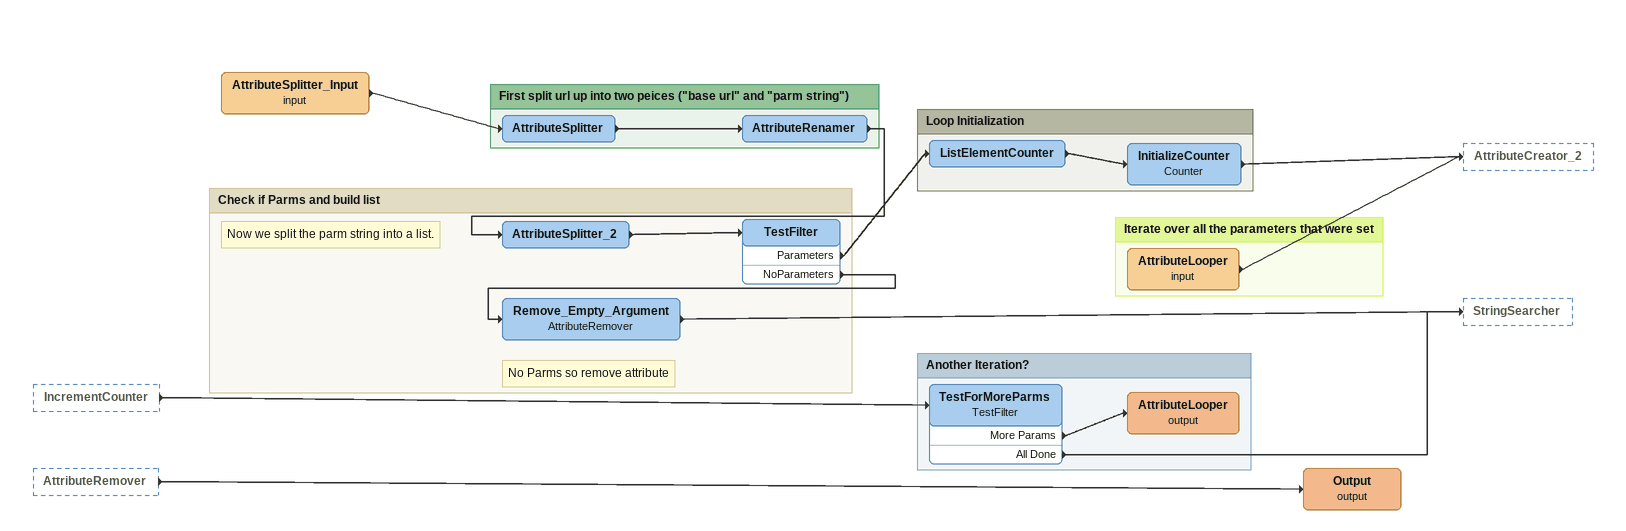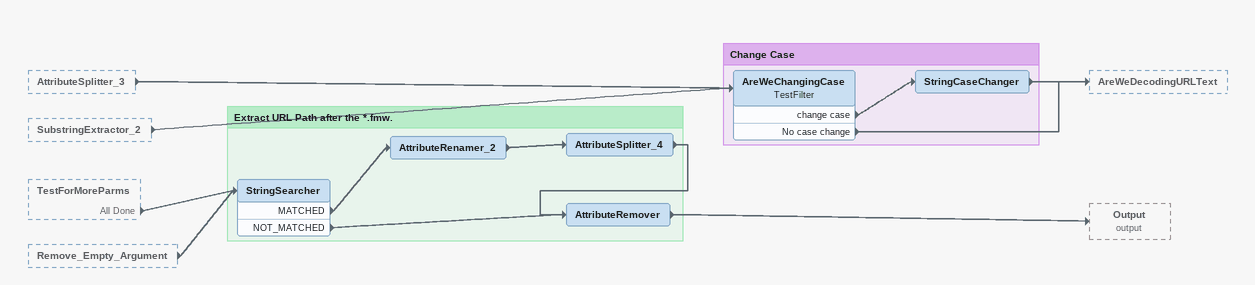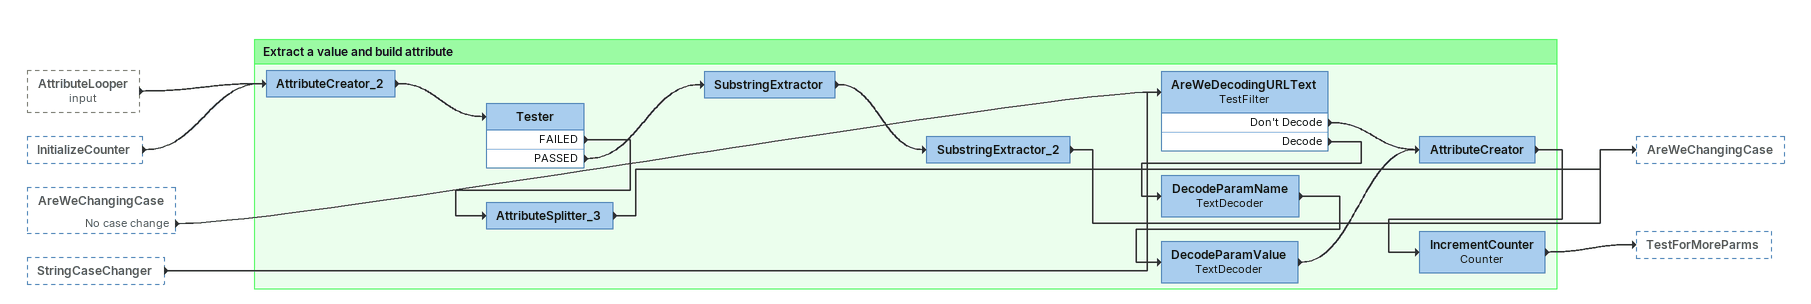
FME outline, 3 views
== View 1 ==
IncrementCounter [outside]
    -> TestForMoreParms
AttributeRemover [outside]
    -> Output (output)
AttributeSplitter_Input (input)
    -> AttributeSplitter
Output (output)

Bookmark: First split url up into two peices ("base url" and "parm string")
AttributeSplitter
    -> AttributeRenamer
AttributeRenamer
    -> AttributeSplitter_2

Bookmark: Check if Parms and build list
Note: Now we split the parm string into a list.
AttributeSplitter_2
    -> TestFilter
TestFilter
    Parameters -> ListElementCounter
    NoParameters -> Remove_Empty_Argument
Note: No Parms so remove attribute
Remove_Empty_Argument: AttributeRemover
    -> StringSearcher

Bookmark: Loop Initialization
ListElementCounter
    -> InitializeCounter
InitializeCounter: Counter
    -> AttributeCreator_2

Bookmark: Iterate over all the parameters that were set
AttributeLooper (input)
    -> AttributeCreator_2

Bookmark: Another Iteration?
TestForMoreParms: TestFilter
    More Params -> AttributeLooper (output)
    All Done -> StringSearcher
AttributeLooper (output)

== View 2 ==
AttributeSplitter_3 [outside]
    -> AreWeChangingCase
SubstringExtractor_2 [outside]
    -> AreWeChangingCase
TestForMoreParms [outside]
    All Done -> StringSearcher
Remove_Empty_Argument [outside]
    -> StringSearcher

Bookmark: Change Case
AreWeChangingCase: TestFilter
    change case -> StringCaseChanger
    No case change -> AreWeDecodingURLText
StringCaseChanger
    -> AreWeDecodingURLText

Bookmark: Extract URL Path after the *.fmw.
StringSearcher
    MATCHED -> AttributeRenamer_2
    NOT_MATCHED -> AttributeRemover
AttributeRenamer_2
    -> AttributeSplitter_4
AttributeSplitter_4
    -> AttributeRemover
AttributeRemover
    -> Output (output)

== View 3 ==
AttributeLooper (input) [outside]
    -> AttributeCreator_2
InitializeCounter [outside]
    -> AttributeCreator_2
AreWeChangingCase [outside]
    No case change -> AreWeDecodingURLText
StringCaseChanger [outside]
    -> AreWeDecodingURLText

Bookmark: Extract a value and build attribute
AttributeCreator_2
    -> Tester
Tester
    FAILED -> AttributeSplitter_3
    PASSED -> SubstringExtractor
SubstringExtractor
    -> SubstringExtractor_2
SubstringExtractor_2
    -> AreWeChangingCase
AttributeSplitter_3
    -> AreWeChangingCase
AreWeDecodingURLText: TestFilter
    Don't Decode -> AttributeCreator
    Decode -> DecodeParamName
DecodeParamName: TextDecoder
    -> DecodeParamValue
DecodeParamValue: TextDecoder
    -> AttributeCreator
AttributeCreator
    -> IncrementCounter
IncrementCounter: Counter
    -> TestForMoreParms
